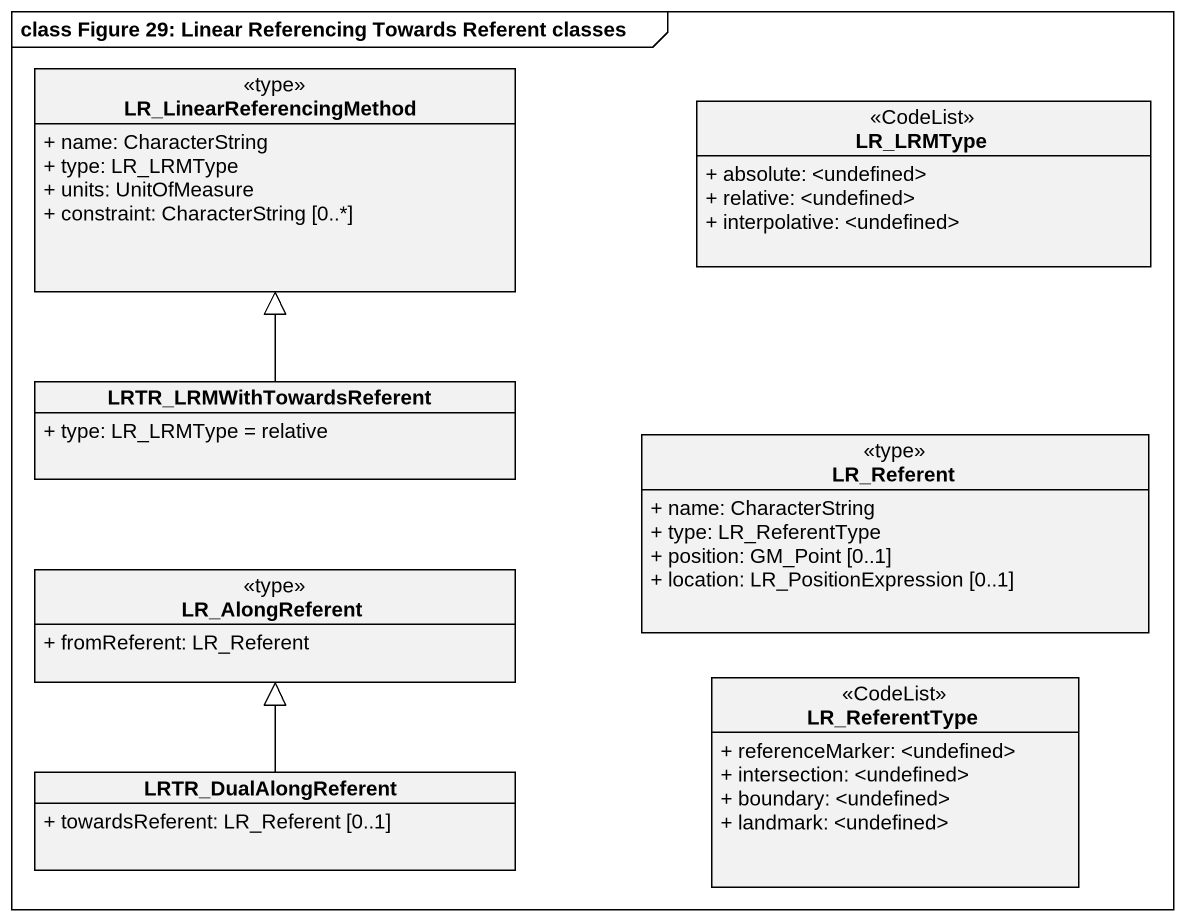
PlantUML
@startuml
mainframe class Figure 29: Linear Referencing Towards Referent classes
hide circle
hide empty members
skinparam classAttributeIconSize 0
class LR_LinearReferencingMethod <<type>> {
  + name: CharacterString
  + type: LR_LRMType
  + units: UnitOfMeasure
  + constraint: CharacterString [0..*]
}
class LR_LRMType <<CodeList>> {
  + absolute: <undefined>
  + relative: <undefined>
  + interpolative: <undefined>
}
class LRTR_LRMWithTowardsReferent {
  + type: LR_LRMType = relative
}
class LR_Referent <<type>> {
  + name: CharacterString
  + type: LR_ReferentType
  + position: GM_Point [0..1]
  + location: LR_PositionExpression [0..1]
}
class LR_AlongReferent <<type>> {
  + fromReferent: LR_Referent
}
class LR_ReferentType <<CodeList>> {
  + referenceMarker: <undefined>
  + intersection: <undefined>
  + boundary: <undefined>
  + landmark: <undefined>
}
class LRTR_DualAlongReferent {
  + towardsReferent: LR_Referent [0..1]
}
LRTR_LRMWithTowardsReferent -up-|> LR_LinearReferencingMethod
LRTR_DualAlongReferent -up-|> LR_AlongReferent
@enduml
